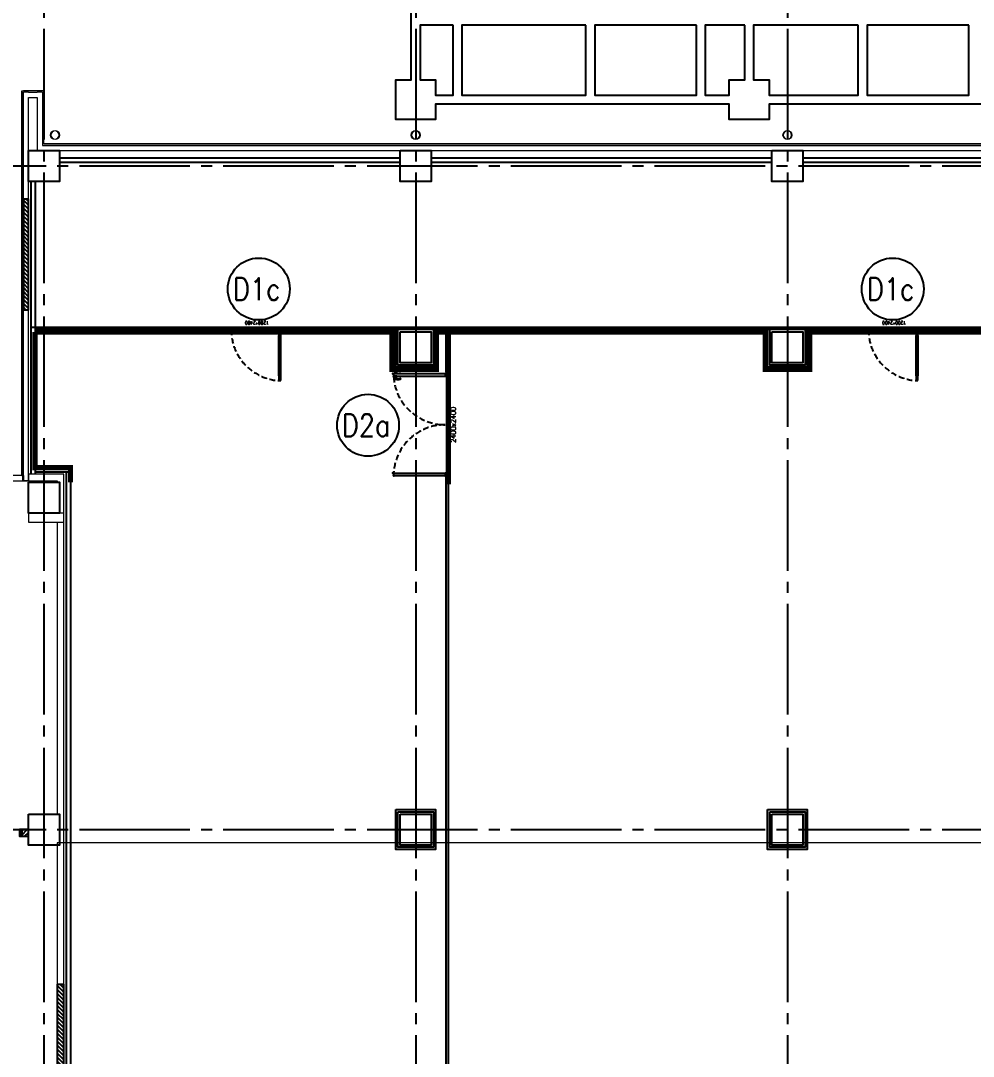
# Model space of a CAD drawing. Header units: millimetres. Extents: x -960 to 41501, y -1010 to 11880.
# Drawn here: x 1747 to 3900, y 6987 to 9328 of the extents above; entities that cross this region are included whole.
import ezdxf
from ezdxf.enums import TextEntityAlignment as Align
from ezdxf.lldxf.tags import DXFTag

# ---------------------------------------------------------------- set-up
doc = ezdxf.new("R2010")
doc.units = ezdxf.units.MM
doc.header["$LTSCALE"] = 100
for name, pattern in [('188K-SM-03-F10-ARCH-PA-Y2257103$0$AP5A-SM-03-F20-ARCH-PA-Y2230801+Y2230803$0$ALL-PA-TXT-Y2221201$0$DASHED', [19.05, 12.7, -6.35]), ('188K-SM-03-F10-ARCH-PA-Y2257103$0$DASHED', [19.05, 12.7, -6.35]), ('X-S-FAB-L10$0$COL-CEN-LIN', [3.25, 2.5, -0.25, 0.25, -0.25]), ('X-S-FAB-L10$0$JJP_虛線(退縮線、投影線、地下室範圍、非屬本工程、圖面分區)', [0.45, 0.3, -0.15])]:
    doc.linetypes.add(name, pattern=pattern)
for name, color, linetype in [('0-xref', 7, 'Continuous'), ('188K-SM-03-F10-ARCH-PA-Y2257103$0$K-Door', 4, 'Continuous'), ('188K-SM-03-F10-ARCH-PA-Y2257103$0$K-P1S-4.2-單抗', 3, 'Continuous'), ('188K-SM-03-F10-ARCH-PA-Y2257103$0$K-P2D-4.2-雙抗', 30, 'Continuous'), ('188K-SM-03-F10-ARCH-PA-Y2257103$0$K-TXT', 7, 'Continuous'), ('188K-SM-03-F10-ARCH-PA-Y2257103$0$K-岩棉 2hr 7.5-單抗', 230, 'Continuous'), ('188K-SM-03-F10-ARCH-PA-Y2257103$0$K-岩棉 2hr 7.5-非抗', 14, 'Continuous'), ('188K-SM-03-F10-ARCH-PA-Y2257103$0$K-貼白鐵-1.5', 6, '188K-SM-03-F10-ARCH-PA-Y2257103$0$DASHED'), ('X-S-FAB-L10$0$0-DIM-TXT', 8, 'Continuous'), ('X-S-FAB-L10$0$A-OBJE-MEP', 8, 'Continuous'), ('X-S-FAB-L10$0$A-WALL-EX', 8, 'Continuous'), ('X-S-FAB-L10$0$A-WALL-IN', 8, 'Continuous'), ('X-S-FAB-L10$0$BLOCK', 8, 'Continuous'), ('X-S-FAB-L10$0$CCL', 8, 'X-S-FAB-L10$0$COL-CEN-LIN'), ('X-S-FAB-L10$0$COL-S', 8, 'Continuous'), ('X-S-FAB-L10$0$S-FNDN', 8, 'Continuous'), ('X-S-FAB-L10$0$Steel Frame-188K', 8, 'Continuous'), ('X-S-FAB-L10$0$WALL_188K_EX', 8, 'Continuous'), ('X-S-FAB-L10$0$WALL_188K_IN', 8, 'Continuous'), ('X-S-FAB-L10$0$WIN-S', 8, 'Continuous')]:
    doc.layers.add(name, color=color, linetype=linetype)
doc.styles.add('188K-SM-03-F10-ARCH-PA-Y2257103$0$14P7-XFDP10$0$AA-TXT', font='simplex.shx', dxfattribs={"width": 0.8, "bigfont": 'chineset.shx'})
doc.styles.add('188K-SM-03-F10-ARCH-PA-Y2257103$0$AP5A-SM-03-F20-ARCH-PA-Y2230801+Y2230803$0$ALL-PA-TXT-Y2221201$0$Standard', font='txt.shx', dxfattribs={"bigfont": 'chineset.shx'})
doc.styles.add('188K-SM-03-F10-ARCH-PA-Y2257103$0$Standard', font='txt.shx', dxfattribs={"bigfont": 'chineset.shx'})
doc.styles.add('X-S-FAB-L10$0$CHINA', font='simplex.shx', dxfattribs={"width": 0.75, "bigfont": 'chineset.shx'})
doc.styles.add('X-S-FAB-L10$0$Standard', font='', dxfattribs={"width": 0.8})
doc.styles.add('X-S-FAB-L10$0$TG_NOTE_TEXT', font='simplex.shx', dxfattribs={"width": 0.75, "bigfont": 'chineset.shx'})
doc.styles.get('X-S-FAB-L10$0$Standard').set_extended_font_data('Microsoft JhengHei')
tags = doc.linetypes.add('188K-SM-03-F10-ARCH-PA-Y2257103$0$S.P_LINE', pattern='A,12.7,-5.08,["S.P",188K-SM-03-F10-ARCH-PA-Y2257103$0$Standard,S=4,R=0,X=-2.54,Y=-1.27],-6.35', length=24.13).pattern_tags.tags
tags[6] = DXFTag(74, 10)

# ---------------------------------------------------------------- blocks, each defined once
blk = doc.blocks.new('X-S-FAB-L10$0$FAB2-L05')
at = {"layer": 'X-S-FAB-L10$0$CCL'}
for p, q in [((-24360, 11005), (-24360, 0)), ((-23520, 11005), (-23520, 0)), ((-22680, 11005), (-22680, 0)), ((-26880, 9720), (1210, 9720)), ((-26880, 8220), (1210, 8220))]:
    blk.add_line(p, q, dxfattribs=at)
at = {"layer": 'X-S-FAB-L10$0$COL-S'}
for points in [[(-24395, 9755), (-24325, 9755), (-24325, 9685), (-24395, 9685)], [(-23555, 9755), (-23485, 9755), (-23485, 9685), (-23555, 9685)], [(-22715, 9755), (-22645, 9755), (-22645, 9685), (-22715, 9685)], [(-23555, 9345), (-23485, 9345), (-23485, 9275), (-23555, 9275)], [(-22715, 9345), (-22645, 9345), (-22645, 9275), (-22715, 9275)], [(-24395, 9005), (-24325, 9005), (-24325, 8935), (-24395, 8935)], [(-24395, 8255), (-24325, 8255), (-24325, 8185), (-24395, 8185)], [(-23555, 8255), (-23485, 8255), (-23485, 8185), (-23555, 8185)], [(-22715, 8255), (-22645, 8255), (-22645, 8185), (-22715, 8185)]]:
    blk.add_lwpolyline(points, close=True, dxfattribs=at)
blk = doc.blocks.new('X-S-FAB-L10')
at = {"layer": 'X-S-FAB-L10$0$WALL_188K_EX'}
h = blk.add_hatch(dxfattribs=at)
h.set_pattern_fill('LINE', color=256, scale=2, angle=-45)
h.set_pattern_definition([(315, (1750, 8773.3835), (4.49013, 4.49013), [])])
h.paths.add_polyline_path([(1753.5, 8925), (1753.5, 8675), (1765, 8675), (1765, 8925)])
at = {"layer": 'X-S-FAB-L10$0$WALL_188K_IN'}
h = blk.add_hatch(dxfattribs=at)
h.set_pattern_fill('LINE', color=256, scale=2, angle=45)
h.set_pattern_definition([(45, (1666.6165, 7485), (-4.49013, 4.49013), [])])
h.paths.add_polyline_path([(1750, 7485), (1765, 7485), (1765, 7500), (1750, 7500)])
h = blk.add_hatch(dxfattribs=at)
h.set_pattern_fill('LINE', color=256, scale=2, angle=135)
h.set_pattern_definition([(135, (1845, 7051.6165), (-4.49013, -4.49013), [])])
h.paths.add_polyline_path([(1845, 6750), (1845, 7150), (1830, 7150), (1830, 6750)])
at = {"layer": 'X-S-FAB-L10$0$A-OBJE-MEP', "lineweight": 0, "flags": 128}
for points in [[(1834.5, 9070, 1), (1815.5, 9070, 1)], [(2649.5, 9070, 1), (2630.5, 9070, 1)], [(3489.5, 9070, 1), (3470.5, 9070, 1)]]:
    blk.add_lwpolyline(points, format="xyb", close=True, dxfattribs=at)
at = {"layer": 'X-S-FAB-L10$0$A-OBJE-MEP', "lineweight": 0}
for centre in [(1825, 9070), (2640, 9070), (3480, 9070)]:
    blk.add_circle(centre, 10, dxfattribs=at)
at = {"layer": 'X-S-FAB-L10$0$A-WALL-EX', "lineweight": 0}
for p, q in [((1765, 9166.5), (1753.5, 9166.5)), ((1753.5, 8925), (1753.5, 9166.5)), ((1765, 9166.5), (1753.5, 9166.5)), ((1765, 9166.5), (1785, 9166.5)), ((1796.5, 9166.5), (1785, 9166.5)), ((1796.5, 9166.5), (1785, 9166.5)), ((1796.5, 9166.5), (1796.5, 9050)), ((1796.5, 9050), (1796.5, 9046.5)), ((1796.5, 9046.5), (1800, 9046.5)), ((1796.5, 9046.5), (1800, 9046.5)), ((1800, 9046.5), (6815, 9046.5)), ((1750, 8925), (1753.5, 8925)), ((1753.5, 8925), (1761.5, 8925)), ((1761.5, 8925), (1765, 8925)), ((1750, 8675), (1753.5, 8675)), ((1753.5, 8300), (1753.5, 8675)), ((1753.5, 8675), (1761.5, 8675)), ((1761.5, 8675), (1765, 8675)), ((1753.5, 8300), (1753.5, 8288)), ((1753.5, 8300), (1753.5, 8288)), ((1753.5, 8300), (1753.5, 8288)), ((1753.5, 8288), (1753.5, 8297.2)), ((1753.5, 8288), (1753.5, 8297.2)), ((1753.5, 8288), (1765, 8288)), ((1753.5, 8288), (1765, 8288)), ((1765, 8288), (1765, 8300)), ((1765, 8288), (1765, 8300)), ((1765, 8288), (1765, 8300))]:
    blk.add_line(p, q, dxfattribs=at)
at = {"layer": 'X-S-FAB-L10$0$A-WALL-EX', "linetype": 'X-S-FAB-L10$0$JJP_虛線(退縮線、投影線、地下室範圍、非屬本工程、圖面分區)', "lineweight": 0}
blk.add_line((1751.8, 8300), (-38, 8300), dxfattribs=at)
at = {"layer": 'X-S-FAB-L10$0$A-WALL-EX', "lineweight": 0, "flags": 128}
for points in [[(1750, 9170), (1753.5, 9170)], [(1750, 9170), (1750, 8925)], [(1750, 8300), (1750, 9170)], [(1750, 8925), (1750, 9170)], [(1750, 8925), (1750, 9170)], [(1750, 8300), (1750, 9170)], [(1750, 8300), (1750, 9170)], [(1750, 8300), (1750, 9170)], [(1750, 8300), (1750, 9170)], [(1796.5, 9170), (1753.5, 9170)], [(1765, 8925), (1765, 9155)], [(1765, 9155), (1785, 9155)], [(1785, 9155), (1785, 9035)], [(1800, 9170), (1796.5, 9170)], [(1800, 9050), (1800, 9170)], [(6815, 9050), (1800, 9050)], [(1800, 9050), (6815, 9050)], [(1800, 9050), (6815, 9050)], [(1800, 9050), (6815, 9050)], [(1800, 9050), (6815, 9050)], [(1800, 9050), (6815, 9050)], [(1800, 9050), (6815, 9050)], [(1800, 9050), (6815, 9050)], [(1785, 9035), (1796.5, 9035)], [(1785, 9035), (1796.5, 9035)], [(1796.5, 9035), (6815, 9035)], [(1750, 8675), (1750, 8300)], [(1750, 8300), (1750, 8675)], [(1750, 8300), (1750, 8675)], [(1765, 8300), (1765, 8675)], [(1753.5, 8300), (-38, 8300)], [(-38, 8288), (1765, 8288)], [(1750, 8300), (1753.5, 8300)], [(1765, 8288), (1753.5, 8288)], [(1765, 8288), (1753.5, 8288)], [(1765, 8300), (1765, 8288)], [(1765, 8215), (1765, 8195)], [(1765, 8195), (1830, 8195)]]:
    blk.add_lwpolyline(points, dxfattribs=at)
at = {"layer": 'X-S-FAB-L10$0$A-WALL-EX', "linetype": 'X-S-FAB-L10$0$JJP_虛線(退縮線、投影線、地下室範圍、非屬本工程、圖面分區)', "lineweight": 0, "flags": 128}
for points in [[(1751.8, 8300), (-50, 8300)], [(-38, 8288), (1751.8, 8288)], [(1751.8, 8300), (1751.8, 8300)], [(1751.8, 8300), (1751.8, 8288)]]:
    blk.add_lwpolyline(points, dxfattribs=at)
at = {"layer": 'X-S-FAB-L10$0$A-WALL-IN', "lineweight": 0}
for p, q in [((1830, 8195), (1845, 8195)), ((1830, 8195), (1845, 8195)), ((1845, 8215), (1835, 8215)), ((1845, 8215), (1835, 8215)), ((1845, 8195), (1845, 8215)), ((1845, 7150), (1830, 7150))]:
    blk.add_line(p, q, dxfattribs=at)
at = {"layer": 'X-S-FAB-L10$0$A-WALL-IN', "lineweight": 0, "flags": 128}
for points in [[(1830, 8303), (1765, 8303)], [(1765, 8303), (1765, 8288)], [(1765, 8288), (1830, 8288)], [(1845, 8303), (1830, 8303)], [(1830, 8288), (1830, 8285)], [(1845, 7150), (1845, 8303)], [(1830, 8195), (1830, 7535)], [(1830, 7455), (1830, 7150)]]:
    blk.add_lwpolyline(points, dxfattribs=at)
at = {"layer": 'X-S-FAB-L10$0$COL-S'}
for p, q in [((1765, 9035), (1835, 9035)), ((1765, 8965), (1765, 9035)), ((1835, 9035), (1835, 8965)), ((2605, 9035), (2675, 9035)), ((2605, 8965), (2605, 9035)), ((2675, 9035), (2675, 8965)), ((3445, 9035), (3515, 9035)), ((3445, 8965), (3445, 9035)), ((3515, 9035), (3515, 8965)), ((1835, 8965), (1765, 8965)), ((2675, 8965), (2605, 8965)), ((3515, 8965), (3445, 8965)), ((2605, 8625), (2675, 8625)), ((2605, 8555), (2605, 8625)), ((2675, 8625), (2675, 8555)), ((3445, 8625), (3515, 8625)), ((3445, 8555), (3445, 8625)), ((3515, 8625), (3515, 8555)), ((2675, 8555), (2605, 8555)), ((3515, 8555), (3445, 8555)), ((1765, 8285), (1835, 8285)), ((1765, 8215), (1765, 8285)), ((1835, 8285), (1835, 8215)), ((1835, 8215), (1765, 8215)), ((1765, 7535), (1835, 7535)), ((1765, 7465), (1765, 7535)), ((1835, 7535), (1835, 7465)), ((2605, 7535), (2675, 7535)), ((2605, 7465), (2605, 7535)), ((2675, 7535), (2675, 7465)), ((3445, 7535), (3515, 7535)), ((3445, 7465), (3445, 7535)), ((3515, 7535), (3515, 7465)), ((1835, 7465), (1765, 7465)), ((2675, 7465), (2605, 7465)), ((3515, 7465), (3445, 7465))]:
    blk.add_line(p, q, dxfattribs=at)
at = {"layer": 'X-S-FAB-L10$0$S-FNDN', "lineweight": 0, "flags": 128}
blk.add_lwpolyline([(4350, 7470), (1830, 7470), (1830, 1500), (1812.5, 1500), (1812.5, -55), (9330, -55), (9330, 7470)], close=True, dxfattribs=at)
at = {"layer": 'X-S-FAB-L10$0$Steel Frame-188K'}
blk.add_lwpolyline([(4275, 9140), (3438.5, 9140), (3438.5, 9105), (3348.5, 9105), (3348.5, 9140), (2685, 9140), (2685, 9105), (2595, 9105), (2595, 9195), (2630, 9195), (2630, 9869)], dxfattribs=at)
for points in [[(2724.5, 9318.3), (2650, 9318.3), (2650, 9195), (2685, 9195), (2685, 9160), (2724.5, 9160)], [(3024.5, 9318.3), (2744.5, 9318.3), (2744.5, 9160), (3024.5, 9160)], [(3274.5, 9318.3), (3044.5, 9318.3), (3044.5, 9160), (3274.5, 9160)], [(3383.5, 9318.3), (3294.5, 9318.3), (3294.5, 9160), (3348.5, 9160), (3348.5, 9195), (3383.5, 9195)], [(3640, 9318.3), (3403.5, 9318.3), (3403.5, 9195), (3438.5, 9195), (3438.5, 9160), (3640, 9160)], [(3890, 9318.3), (3660, 9318.3), (3660, 9160), (3890, 9160)]]:
    blk.add_lwpolyline(points, close=True, dxfattribs=at)
at = {"layer": 'X-S-FAB-L10$0$WALL_188K_EX'}
for points in [[(1750, 8925), (1750, 8675), (1753.5, 8675), (1753.5, 8925)], [(1753.5, 8925), (1753.5, 8675), (1765, 8675), (1765, 8925)]]:
    blk.add_lwpolyline(points, close=True, dxfattribs=at)
at = {"layer": 'X-S-FAB-L10$0$WALL_188K_IN'}
for points in [[(1750, 7485), (1765, 7485), (1765, 7500), (1750, 7500)], [(1845, 6750), (1845, 7150), (1830, 7150), (1830, 6750)]]:
    blk.add_lwpolyline(points, close=True, dxfattribs=at)
at = {"layer": 'X-S-FAB-L10$0$WIN-S'}
blk.add_lwpolyline([(1750, 7500), (1745, 7500), (1745, 7485), (1750, 7485)], close=True, dxfattribs=at)
at = {"layer": 'X-S-FAB-L10$0$BLOCK'}
blk.add_blockref('X-S-FAB-L10$0$FAB2-L05', (26160, -720), dxfattribs=at)
at = {"style": 'X-S-FAB-L10$0$TG_NOTE_TEXT', "width": 0.5, "flags": 1}
for p in [(7463.3, 9020), (18268.3, 8649), (11197.8, 4800.2), (16485.8, 4800.2), (25420.3, 2635), (13360, 320, 0), (7463.3, -33.3)]:
    blk.add_attdef('WH', text='', height=20, dxfattribs=at).set_placement(p, align=Align.BOTTOM_LEFT)
at = {"width": 0.5}
for style, p in [('X-S-FAB-L10$0$TG_NOTE_TEXT', (7585, 9020)), ('X-S-FAB-L10$0$TG_NOTE_TEXT', (18390, 8649)), ('X-S-FAB-L10$0$TG_NOTE_TEXT', (11117.5, 4813.5)), ('X-S-FAB-L10$0$TG_NOTE_TEXT', (16607.5, 4813.5)), ('X-S-FAB-L10$0$TG_NOTE_TEXT', (25350, 2635)), ('X-S-FAB-L10$0$Standard', (13129.4, 325, 0)), ('X-S-FAB-L10$0$TG_NOTE_TEXT', (7585, -20))]:
    blk.add_attdef('DESC', text='', height=10, dxfattribs=dict(at, style=style)).set_placement(p, align=Align.BOTTOM_LEFT)
for tag, style, p in [('TYPE', 'X-S-FAB-L10$0$TG_NOTE_TEXT', (7619.3, 9020)), ('NO', 'X-S-FAB-L10$0$TG_NOTE_TEXT', (7650.1, 9020)), ('TYPE', 'X-S-FAB-L10$0$TG_NOTE_TEXT', (18424.2, 8649)), ('NO', 'X-S-FAB-L10$0$TG_NOTE_TEXT', (18455, 8649)), ('NO', 'X-S-FAB-L10$0$TG_NOTE_TEXT', (11088.6, 4813.5)), ('TYPE', 'X-S-FAB-L10$0$TG_NOTE_TEXT', (11151.8, 4813.5)), ('TYPE', 'X-S-FAB-L10$0$TG_NOTE_TEXT', (16641.8, 4813.5)), ('NO', 'X-S-FAB-L10$0$TG_NOTE_TEXT', (16672.6, 4813.5)), ('NO', 'X-S-FAB-L10$0$TG_NOTE_TEXT', (25313, 2635)), ('TYPE', 'X-S-FAB-L10$0$TG_NOTE_TEXT', (25350, 2635)), ('NO', 'X-S-FAB-L10$0$Standard', (13100, 320, 0)), ('TYPE', 'X-S-FAB-L10$0$Standard', (13129.4, 320, 0)), ('TYPE', 'X-S-FAB-L10$0$TG_NOTE_TEXT', (7619.3, -20)), ('NO', 'X-S-FAB-L10$0$TG_NOTE_TEXT', (7650.1, -20))]:
    blk.add_attdef(tag, text='', height=10, dxfattribs=dict(at, style=style)).set_placement(p, align=Align.BOTTOM_RIGHT)
at = {"style": 'X-S-FAB-L10$0$TG_NOTE_TEXT', "width": 0.5, "flags": 1}
for rotation, p in [(180, (43, 7480)), (180, (943, 7480)), (90, (24310, 3717.8)), (270, (17080, 1711.7))]:
    blk.add_attdef('WH', text='', height=20, rotation=rotation, dxfattribs=at).set_placement(p, align=Align.BOTTOM_LEFT)
at = {"width": 0.5}
for rotation, style, p in [(180, 'X-S-FAB-L10$0$Standard', (317.6, 7480)), (180, 'X-S-FAB-L10$0$Standard', (1217.6, 7480)), (90, 'X-S-FAB-L10$0$TG_NOTE_TEXT', (24310, 3647.5)), (270, 'X-S-FAB-L10$0$TG_NOTE_TEXT', (17080, 1605))]:
    blk.add_attdef('DESC', text='', height=10, rotation=rotation, dxfattribs=dict(at, style=style)).set_placement(p, align=Align.BOTTOM_LEFT)
for tag, rotation, style, p in [('TYPE', 180, 'X-S-FAB-L10$0$Standard', (317.6, 7480)), ('NO', 180, 'X-S-FAB-L10$0$Standard', (347, 7480)), ('TYPE', 180, 'X-S-FAB-L10$0$Standard', (1217.6, 7480)), ('NO', 180, 'X-S-FAB-L10$0$Standard', (1247, 7480)), ('TYPE', 90, 'X-S-FAB-L10$0$TG_NOTE_TEXT', (24310, 3647.5)), ('NO', 90, 'X-S-FAB-L10$0$TG_NOTE_TEXT', (24310, 3610.5)), ('TYPE', 270, 'X-S-FAB-L10$0$TG_NOTE_TEXT', (17080, 1605)), ('NO', 270, 'X-S-FAB-L10$0$TG_NOTE_TEXT', (17080, 1573))]:
    blk.add_attdef(tag, text='', height=10, rotation=rotation, dxfattribs=dict(at, style=style)).set_placement(p, align=Align.BOTTOM_RIGHT)
at = {"layer": 'X-S-FAB-L10$0$0-DIM-TXT', "style": 'X-S-FAB-L10$0$CHINA', "width": 0.75}
for p in [(667.4, 7855.1, -2689.4), (22627.4, 6728.8), (25644.7, 6728.8), (24778.8, 5569.1), (1118.3, 4980), (417.8, 4594.6), (23874.8, 4355), (22927.4, 4330.1), (23749.9, 3901.4), (417.8, 3765.2), (1118.3, 3730), (417.8, 3115.8), (536.9, 2227.8), (16909, 1782.7), (888.4, 880.5), (16977.4, 750), (18878.8, 750), (25641.2, 553.2), (21364, 526.9)]:
    blk.add_attdef('HIG', text='', height=80, dxfattribs=at).set_placement(p, align=Align.MIDDLE_LEFT)
blk = doc.blocks.new('188K-SM-03-F10-ARCH-PA-Y2257103$0$單開庫板門-1200x2400)圓型拉環鎖+輔助鎖)')
at = {"ltscale": 0.1}
for p, q in [((26008.6, -11403.6), (26004.5, -11403.6)), ((26004.5, -11403.6), (26004.5, -11414.1)), ((26004.5, -11414.1), (26004.5, -11415.3)), ((26004.5, -11414.1), (26008.6, -11414.1)), ((26004.5, -11415.4), (26004.6, -11415.5)), ((26008.6, -11414), (26004.6, -11414)), ((26004.6, -11414.3), (26004.6, -11414.2)), ((26004.6, -11415.3), (26004.6, -11414.5)), ((26004.7, -11414.1), (26006.5, -11414.1)), ((26005.1, -11414.4), (26004.7, -11414.4)), ((26004.7, -11414.5), (26005.1, -11414.5)), ((26004.7, -11414.5), (26004.7, -11506)), ((26004.7, -11506), (26004.7, -11414.5)), ((26004.7, -11414.5), (26004.7, -11414.5)), ((26004.7, -11415.4), (26004.7, -11415.3)), ((26005.2, -11414.4), (26005.2, -11414.4)), ((26006.5, -11414.1), (26006.6, -11414.1)), ((26006.6, -11414.1), (26006.6, -11414.1)), ((26006.6, -11414.1), (26008.4, -11414.1)), ((26008.4, -11414.4), (26008, -11414.4)), ((26008, -11414.4), (26008, -11414.4)), ((26008, -11414.5), (26008.4, -11414.5)), ((26008.4, -11506), (26008.4, -11414.5)), ((26008.4, -11414.5), (26008.4, -11414.5)), ((26008.4, -11414.5), (26008.4, -11506)), ((26008.4, -11415.3), (26008.4, -11415.4)), ((26008.5, -11414.2), (26008.5, -11414.3)), ((26008.5, -11414.5), (26008.5, -11415.3)), ((26008.5, -11415.5), (26008.6, -11415.4)), ((26008.6, -11414.1), (26008.6, -11403.6)), ((26008.6, -11415.3), (26008.6, -11414.1)), ((26008.6, -11506.4), (26004.5, -11506.4)), ((26004.5, -11506.4), (26004.5, -11518)), ((26004.7, -11506), (26004.7, -11506)), ((26008.4, -11506), (26008.4, -11506)), ((26008.6, -11518), (26008.6, -11506.4)), ((25999.5, -11519.7), (25999.5, -11523.2)), ((26002.5, -11519.1), (26000, -11519.1)), ((26000, -11523.7), (26002.4, -11523.7)), ((26002.4, -11523.7), (26004.1, -11522.6)), ((26002.9, -11518.5), (26002.6, -11518.5)), ((26002.6, -11518.5), (26002.6, -11521)), ((26002.6, -11521.9), (26002.6, -11519.3)), ((26002.6, -11521), (26002.9, -11521)), ((26003.4, -11521.9), (26002.6, -11521.9)), ((26002.9, -11521), (26002.9, -11518.5)), ((26003.3, -11522.2), (26003.3, -11522)), ((26003.3, -11522), (26003.4, -11522)), ((26004, -11522.2), (26003.3, -11522.2)), ((26008.3, -11517.5), (26003.6, -11517.5)), ((26003.6, -11517.5), (26003.6, -11517.7)), ((26003.6, -11517.7), (26008.3, -11517.7)), ((26004.1, -11521.9), (26003.9, -11521.9)), ((26003.9, -11522), (26004, -11522)), ((26004, -11522), (26004, -11522.2)), ((26004.2, -11522.4), (26004.2, -11521.9)), ((26004.5, -11518), (26008.6, -11518)), ((26008.3, -11517.7), (26008.3, -11517.5)), ((26114.8, -11521.9), (26115.1, -11521.9)), ((26114.8, -11522.4), (26114.8, -11521.9)), ((26114.9, -11522), (26114.9, -11522.2)), ((26115.1, -11522), (26114.9, -11522)), ((26114.9, -11522.2), (26115.7, -11522.2)), ((26116.6, -11523.7), (26114.9, -11522.6)), ((26115.5, -11521.9), (26116.3, -11521.9)), ((26115.7, -11522), (26115.5, -11522)), ((26115.7, -11522.2), (26115.7, -11522)), ((26116.3, -11521.9), (26116.3, -11519.3)), ((26116.5, -11519.1), (26119, -11519.1)), ((26119, -11523.7), (26116.6, -11523.7)), ((26119.5, -11519.7), (26119.5, -11523.2))]:
    blk.add_line(p, q, dxfattribs=at)
blk.add_lwpolyline([(26006.6, -11506.4), (26006.5, -11506.3), (26004.7, -11506.3, -0.414214), (26004.6, -11506.3), (26004.6, -11506.1, -0.414214), (26004.7, -11506.1), (26005.1, -11506.1, 0.414214), (26005.2, -11506.1), (26005.2, -11506, 0.414214), (26005.1, -11506), (26004.7, -11506, -0.414214), (26004.6, -11506), (26004.6, -11505.2, -0.414214), (26004.7, -11505.2), (26004.7, -11505.2, 0.414214), (26004.7, -11505.2), (26004.7, -11505, 0.72636), (26004.6, -11505), (26004.5, -11505.1, 0.158507), (26004.5, -11505.2), (26004.5, -11506.4, 0.414214), (26004.6, -11506.5), (26008.6, -11506.5, 0.414214), (26008.6, -11506.4), (26008.6, -11505.2, 0.158507), (26008.6, -11505.1), (26008.5, -11505, 0.72636), (26008.4, -11505), (26008.4, -11505.2, 0.414214), (26008.5, -11505.2, -0.414214), (26008.5, -11505.2), (26008.5, -11506, -0.414214), (26008.4, -11506), (26008, -11506, 0.414214), (26008, -11506), (26008, -11506.1, 0.414214), (26008, -11506.1), (26008.4, -11506.1, -0.414214), (26008.5, -11506.1), (26008.5, -11506.3, -0.414214), (26008.4, -11506.3), (26006.6, -11506.3)], format="xyb", close=True, dxfattribs=at)
for points in [[(25999.5, -11518.9), (25999.5, -11523.9)], [(26119.5, -11518.9), (26119.5, -11523.9)]]:
    blk.add_lwpolyline(points)
for centre, radius, start, end in [((26004.6, -11414.1), 0.0313, 90, 180), ((26004.6, -11415.3), 0.0313, 180, 216.0274), ((26004.7, -11414.2), 0.0313, 90, 180), ((26004.7, -11414.3), 0.0313, 180, 270), ((26004.7, -11414.5), 0.0313, 90, 180), ((26004.7, -11415.3), 0.0209, 180, 270), ((26004.7, -11415.4), 0.0313, 216.0274, 360), ((26004.7, -11415.3), 0.0209, 360, 90), ((26005.1, -11414.4), 0.0313, 270, 0), ((26005.1, -11414.4), 0.0313, 0, 90), ((26008, -11414.4), 0.0313, 90, 180), ((26008, -11414.4), 0.0313, 180, 270), ((26008.4, -11414.2), 0.0313, 360, 90), ((26008.4, -11414.3), 0.0313, 270, 0), ((26008.4, -11414.5), 0.0313, 0, 90), ((26008.5, -11415.3), 0.0209, 90, 180), ((26008.5, -11415.4), 0.0313, 180, 323.9726), ((26008.5, -11415.3), 0.0209, 270, 360), ((26008.6, -11414.1), 0.0313, 360, 90), ((26008.6, -11415.3), 0.0313, 323.9726, 360)]:
    blk.add_arc(centre, radius, start, end, dxfattribs=at)
at = {"linetype": '188K-SM-03-F10-ARCH-PA-Y2257103$0$AP5A-SM-03-F20-ARCH-PA-Y2230801+Y2230803$0$ALL-PA-TXT-Y2221201$0$DASHED', "ltscale": 0.01}
blk.add_arc((26001.1, -11518.7), 115.3, 359.8531, 85.8135, dxfattribs=at)
at = {"ltscale": 0.1}
for centre, major_axis, start_param, end_param in [((26000, -11519.7), (0.369, -0.369), 2.356194, 3.926991), ((26000, -11523.2), (-0.369, -0.369), 5.497787, 7.068583), ((26002.5, -11519.3), (0.111, -0.111), 7.068583, 8.63938), ((26003.4, -11521.9), (-0.0369, -0.0369), 0.785398, 3.926991), ((26003.9, -11521.9), (-0.0369, -0.0369), 3.926991, 7.068583), ((26004.1, -11521.9), (0.0369, -0.0369), 7.068583, 8.63938), ((26003.9, -11522.4), (0.221, -0.221), 6.162283, 7.068583), ((26114.8, -11521.9), (-0.0369, -0.0369), -2.356194, -0.785398), ((26115.1, -11522.4), (-0.221, -0.221), -0.785398, 0.120903), ((26115.1, -11521.9), (0.0369, -0.0369), -0.785398, 2.356194), ((26115.5, -11521.9), (0.0369, -0.0369), 2.356194, 5.497787), ((26116.5, -11519.3), (-0.111, -0.111), -2.356194, -0.785398), ((26119, -11519.7), (-0.369, -0.369), 2.356194, 3.926991), ((26119, -11523.2), (0.369, -0.369), -0.785398, 0.785398)]:
    blk.add_ellipse(centre, major_axis=major_axis, ratio=1, start_param=start_param, end_param=end_param, dxfattribs=at)
at = {"ltscale": 0.1, "extrusion": (0, 0, -1)}
blk.add_ellipse((26003.1, -11517.9), major_axis=(-0.516, 0.516), ratio=1, start_param=5.497787, end_param=11.780972, dxfattribs=at)
at = {"color": 8, "ltscale": 0.1, "style": '188K-SM-03-F10-ARCH-PA-Y2257103$0$AP5A-SM-03-F20-ARCH-PA-Y2230801+Y2230803$0$ALL-PA-TXT-Y2221201$0$Standard', "width": 0.85}
blk.add_text('1200*2400', height=8, dxfattribs=at).set_placement((26058.4, -11534.4), align=Align.MIDDLE_CENTER)
blk = doc.blocks.new('188K-SM-03-F10-ARCH-PA-Y2257103$0$雙開門-2400×2400')
for p, q in [((225.2, 117.7), (223.8, 117.6)), ((229.2, 117.7), (225.2, 117.7)), ((229.2, 119), (229.2, 114.1)), ((230, 119), (229.2, 119)), ((230, 114.1), (230, 119)), ((225.2, 115.5), (229.2, 115.5)), ((229.2, 114.1), (230, 114.1)), ((0, 2.5), (0, -2.5)), ((0, -1.9), (0, 1.9)), ((0.6, 2.5), (3, 2.5)), ((3, 2.5), (3, 0.2)), ((3, 0.2), (3, 0.2)), ((239.4, 2.5), (237, 2.5)), ((237, 2.5), (237, -0.2)), ((237, -0.2), (237, 0)), ((240, 2.5), (240, -2.5)), ((240, -1.9), (240, 1.9)), ((3, -2.5), (0.6, -2.5)), ((4.7, -1.9), (3, -2.5)), ((3.7, -0.6), (3.9, -0.6)), ((3.9, -0.6), (4, -0.6)), ((4.1, -0.7), (4, -0.7)), ((4, -0.7), (4, -1.5)), ((4, -1.5), (4.6, -1.5)), ((4.5, -0.2), (4.1, -0.2)), ((4.1, -0.7), (4.1, -0.7)), ((4.6, -0.7), (4.5, -0.7)), ((4.5, -0.7), (4.5, -0.7)), ((4.6, -0.6), (4.7, -0.6)), ((4.6, -1.5), (4.6, -0.7)), ((4.7, -0.6), (4.8, -0.6)), ((5, -0.8), (5, -1.5)), ((235, -0.8), (235, -1.5)), ((235.3, -0.6), (235.2, -0.6)), ((235.4, -0.6), (235.3, -0.6)), ((235.3, -1.9), (237, -2.5)), ((235.4, -1.5), (235.4, -0.7)), ((235.4, -0.7), (235.5, -0.7)), ((236, -1.5), (235.4, -1.5)), ((235.5, -0.2), (235.9, -0.2)), ((235.5, -0.7), (235.5, -0.7)), ((235.9, -0.7), (235.9, -0.7)), ((235.9, -0.7), (236, -0.7)), ((236.1, -0.6), (236, -0.6)), ((236, -0.7), (236, -1.5)), ((236.3, -0.6), (236.1, -0.6)), ((237, -2.5), (239.4, -2.5))]:
    blk.add_line(p, q)
for points in [[(10.9, 121.6), (10.9, 123.4), (10.9, 121.6), (4.3, 121.6), (4.3, 121.5), (4.7, 121.5), (4.7, 120.4, 0.414214), (4.8, 120.3), (5, 120.3), (5, 120.4), (4.9, 120.4), (4.9, 121.4), (5, 121.4), (5, 4.1), (4.9, 4.1), (4.9, 5.1), (5, 5.1), (5, 5.2), (4.8, 5.2, 0.414214), (4.7, 5.1), (4.7, 4, 0.414214), (4.8, 3.8), (10.2, 3.8, 0.414214), (10.3, 4), (10.3, 5.1, 0.414214), (10.2, 5.2), (10, 5.2), (10, 5.1), (10.1, 5.1), (10.1, 4.1), (10, 4.1), (10, 121.4), (10.1, 121.4), (10.1, 120.4), (10, 120.4), (10, 120.3), (10.2, 120.3, 0.414214), (10.3, 120.4), (10.3, 121.4), (11.1, 121.4, 0.414214), (11.1, 121.4), (11.1, 123.6, 0.414214), (11.1, 123.7), (10.3, 123.7), (10.3, 123.4), (10.9, 123.4)], [(235.9, 121.6), (235.9, 123.4), (235.9, 121.6), (229.3, 121.6), (229.3, 121.5), (229.7, 121.5), (229.7, 120.4, 0.414214), (229.8, 120.3), (230, 120.3), (230, 120.4), (229.9, 120.4), (229.9, 121.4), (230, 121.4), (230, 4.1), (229.9, 4.1), (229.9, 5.1), (230, 5.1), (230, 5.2), (229.8, 5.2, 0.414214), (229.7, 5.1), (229.7, 4, 0.414214), (229.8, 3.8), (235.2, 3.8, 0.414214), (235.3, 4), (235.3, 5.1, 0.414214), (235.2, 5.2), (235, 5.2), (235, 5.1), (235.1, 5.1), (235.1, 4.1), (235, 4.1), (235, 121.4), (235.1, 121.4), (235.1, 120.4), (235, 120.4), (235, 120.3), (235.2, 120.3, 0.414214), (235.3, 120.4), (235.3, 121.4), (236.1, 121.4, 0.414214), (236.1, 121.4), (236.1, 123.6, 0.414214), (236.1, 123.7), (235.3, 123.7), (235.3, 123.4), (235.9, 123.4)], [(235.8, 117.7), (239.8, 117.7), (241.2, 117.6, -0.327495), (242, 116.9, -0.089847), (242.2, 106.2, -1.144881), (240.3, 106.6, 0.137079), (240.3, 114.9, 0.349357), (239.8, 115.5), (235.8, 115.5)]]:
    blk.add_lwpolyline(points, format="xyb")
blk.add_lwpolyline([(235, 114.1), (235, 119), (235.8, 119), (235.8, 114.1)], close=True)
at = {"ltscale": 500}
for points in [[(3.3, 0.3), (3.3, 3.1), (3, 3.1), (3, 0.3)], [(8.5, 3.8), (4, 3.8), (4, 4.1), (8.5, 4.1)], [(231.5, 3.8), (236, 3.8), (236, 4.1), (231.5, 4.1)], [(236.7, -0.1), (236.7, 3.1), (237, 3.1), (237, -0.1)]]:
    blk.add_lwpolyline(points, close=True, dxfattribs=at)
at = {"linetype": '188K-SM-03-F10-ARCH-PA-Y2257103$0$DASHED', "ltscale": 0.01}
for centre, start, end in [((3.5, 5.1), 0, 85.9993), ((236.5, 5.1), 94.0007, 180)]:
    blk.add_arc(centre, 116.5, start, end, dxfattribs=at)
for centre, radius, start, end in [((0.6, 1.9), 0.598, 90, 180), ((3.9, 0.2), 0.855, 178.2453, 256.7344), ((236.3, 0), 0.659, 270, 360), ((239.4, 1.9), 0.598, 0, 90), ((0.6, -1.9), 0.598, 180, 270), ((4.3, -0.6), 0.427, 111.7868, 180), ((4, -0.7), 0.11, 360, 90), ((4.3, -0.6), 0.427, 0, 68.2132), ((4.6, -0.7), 0.11, 90, 180), ((4.5, -1.5), 0.5, 288.9704, 0), ((4.8, -0.8), 0.2, 0, 90), ((235.2, -0.8), 0.2, 90, 180), ((235.5, -1.5), 0.5, 180, 251.0296), ((235.7, -0.6), 0.427, 111.7868, 180), ((235.4, -0.7), 0.11, 360, 90), ((235.7, -0.6), 0.427, 0, 68.2132), ((236, -0.7), 0.11, 90, 180), ((239.4, -1.9), 0.598, 270, 360)]:
    blk.add_arc(centre, radius, start, end)
for centre, major_axis, start_param, end_param in [((223.9, 116.7), (0.624, 0.624), 0.866962, 2.13291), ((252.5, 110.9), (-21.3, 21.3), 0.585307, 0.943734), ((223.8, 106.3), (-0.707, 0.707), 0.872811, 4.284184), ((239.6, 110.8), (-10.9, 10.9), 0.51383, 1.058752), ((225.3, 114.9), (-0.417, 0.417), -0.669314, 0.675093)]:
    blk.add_ellipse(centre, major_axis=major_axis, ratio=1, start_param=start_param, end_param=end_param)
at = {"ltscale": 500, "extrusion": (0, 0, -1)}
blk.add_ellipse((3.5, 3.6), major_axis=(0.495, 0.495), ratio=1, start_param=3.926991, end_param=10.210176, dxfattribs=at)
at = {"ltscale": 500}
blk.add_ellipse((236.5, 3.6), major_axis=(-0.495, 0.495), ratio=1, start_param=3.926991, end_param=10.210176, dxfattribs=at)
at = {"color": 8, "style": '188K-SM-03-F10-ARCH-PA-Y2257103$0$14P7-XFDP10$0$AA-TXT', "width": 0.8}
blk.add_text('2400x2400', height=12, dxfattribs=at).set_placement((120, -13.5), align=Align.MIDDLE_CENTER)
blk = doc.blocks.new('188K-SM-03-F10-ARCH-PA-Y2257103')
at = {"layer": '188K-SM-03-F10-ARCH-PA-Y2257103$0$K-P1S-4.2-單抗'}
for p, q in [((7405, 8635, 0), (1780, 8635, 0)), ((7405, 8630, 0), (1780, 8630, 0))]:
    blk.add_line(p, q, dxfattribs=at)
for points in [[(2685, 8630), (2685, 8545), (2595, 8545), (2595, 8630)], [(2680, 8630), (2680, 8550), (2600, 8550), (2600, 8630)], [(3525, 8630), (3525, 8545), (3435, 8545), (3435, 8630)], [(3520, 8630), (3520, 8550), (3440, 8550), (3440, 8630)]]:
    blk.add_lwpolyline(points, dxfattribs=at)
for points in [[(2595, 7545), (2685, 7545), (2685, 7455), (2595, 7455)], [(2600, 7540), (2680, 7540), (2680, 7460), (2600, 7460)], [(3435, 7545), (3525, 7545), (3525, 7455), (3435, 7455)], [(3440, 7540), (3520, 7540), (3520, 7460), (3440, 7460)]]:
    blk.add_lwpolyline(points, close=True, dxfattribs=at)
at = {"layer": '188K-SM-03-F10-ARCH-PA-Y2257103$0$K-P2D-4.2-雙抗'}
for p, q in [((2709, 8535), (2709, 8630)), ((2714, 8535), (2714, 8630)), ((2709, 3474.7), (2709, 8295)), ((2714, 3474.7), (2714, 8295))]:
    blk.add_line(p, q, dxfattribs=at)
at = {"layer": '188K-SM-03-F10-ARCH-PA-Y2257103$0$K-TXT'}
for centre in [(2285.5, 8721.9, 0), (3717.9, 8721.9, 0), (2532.3, 8413.8, 0)]:
    blk.add_circle(centre, 70, dxfattribs=at)
at = {"layer": '188K-SM-03-F10-ARCH-PA-Y2257103$0$K-岩棉 2hr 7.5-單抗'}
for p, q in [((1770, 8635, 0), (1770, 8303, 0)), ((1780, 8635, 0), (1770, 8635, 0)), ((1780, 8635, 0), (1780, 8303, 0)), ((1860, 8318, 0), (1780, 8318, 0)), ((1860, 8318, 0), (1860, 310, 0)), ((1860, 8308, 0), (1780, 8308, 0)), ((1850, 8308, 0), (1850, 310))]:
    blk.add_line(p, q, dxfattribs=at)
at = {"layer": '188K-SM-03-F10-ARCH-PA-Y2257103$0$K-岩棉 2hr 7.5-非抗'}
for p, q in [((2605, 9017.5, 0), (1835, 9017.5, 0)), ((3445, 9017.5, 0), (2675, 9017.5, 0)), ((4285, 9017.5, 0), (3515, 9017.5, 0)), ((2605, 9007.5, 0), (1835, 9007.5, 0)), ((3445, 9007.5, 0), (2675, 9007.5, 0)), ((4285, 9007.5, 0), (3515, 9007.5, 0)), ((1770, 8965, 0), (1770, 8635, 0)), ((1780, 8965, 0), (1780, 8635, 0))]:
    blk.add_line(p, q, dxfattribs=at)
at = {"layer": '188K-SM-03-F10-ARCH-PA-Y2257103$0$K-貼白鐵-1.5', "linetype": '188K-SM-03-F10-ARCH-PA-Y2257103$0$S.P_LINE', "ltscale": 0.09, "const_width": 12, "elevation": 0}
for points in [[(1780, 8625), (2586.8, 8625), (2586.8, 8540), (2686.8, 8540), (2686.8, 8625), (3430, 8625), (3430, 8540), (3530, 8540), (3530, 8625), (4270, 8625), (4270, 8540), (4370, 8540), (4370, 8625), (17575, 8625), (17575, 8609), (18917.5, 8609), (18917.5, 8575), (19320, 8575)], [(1780, 8625), (1780, 8318), (1860, 8318), (1860, 8285)], [(2713.9, 8280), (2713.9, 8625)]]:
    blk.add_lwpolyline(points, dxfattribs=at)
at = {"layer": '188K-SM-03-F10-ARCH-PA-Y2257103$0$K-Door'}
for name, p, rotation in [('188K-SM-03-F10-ARCH-PA-Y2257103$0$單開庫板門-1200x2400)圓型拉環鎖+輔助鎖)', (28339.5, -2888.9, 0), 180), ('188K-SM-03-F10-ARCH-PA-Y2257103$0$單開庫板門-1200x2400)圓型拉環鎖+輔助鎖)', (29779.5, -2888.9, 0), 180), ('188K-SM-03-F10-ARCH-PA-Y2257103$0$雙開門-2400×2400', (2711.5, 8295), 89.99999999999999)]:
    blk.add_blockref(name, p, dxfattribs=dict(at, rotation=rotation))
at = {"layer": '188K-SM-03-F10-ARCH-PA-Y2257103$0$K-TXT', "style": '188K-SM-03-F10-ARCH-PA-Y2257103$0$Standard', "width": 0.85}
for s, p in [('D1c', (2281.1, 8721.9, 0)), ('D1c', (3713.5, 8721.9, 0)), ('D2a', (2527.9, 8413.8, 0))]:
    blk.add_text(s, height=50, dxfattribs=at).set_placement(p, align=Align.MIDDLE)

msp = doc.modelspace()

# ---------------------------------------------------------------- block references
msp.add_blockref('188K-SM-03-F10-ARCH-PA-Y2257103', (0, 0))
at = {"layer": '0-xref'}
msp.add_blockref('X-S-FAB-L10', (0, 0), dxfattribs=at)

doc.saveas('drawing.dxf')
